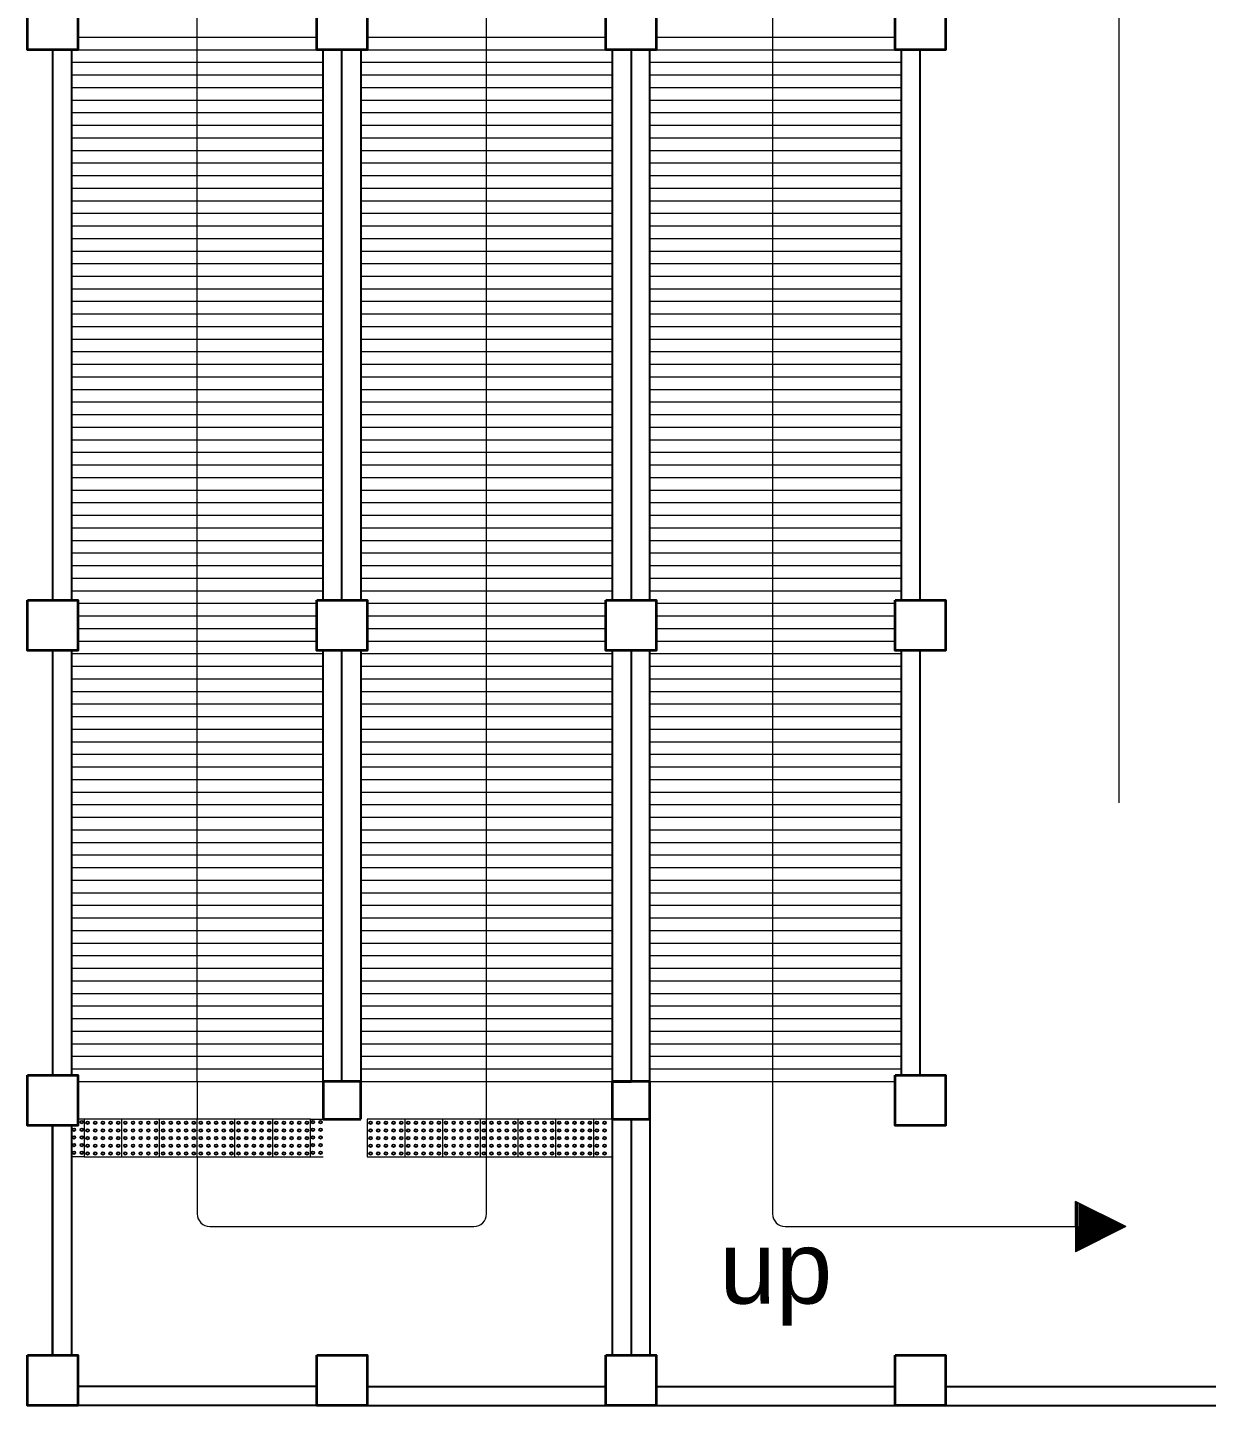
# Model space of a CAD drawing. Header units: inches. Extents: x 57 to 217, y -85 to 29.
# Drawn here: x 127.9 to 137.28, y -72.88 to -61.93 of the extents above; entities that cross this region are included whole.
import ezdxf

# ---------------------------------------------------------------- set-up
doc = ezdxf.new("R2010")
doc.units = ezdxf.units.IN
doc.header["$MEASUREMENT"] = 0
doc.styles.add('SWISSLT175', font='swissl.ttf', dxfattribs={"height": 0.175})

msp = doc.modelspace()

# ---------------------------------------------------------------- linework, layer by layer
at = {"color": 8, "lineweight": 9}
for p, q in [((129.252, -70.304), (129.252, -57.404)), ((131.552, -71.357), (131.552, -57.404)), ((133.827, -57.404), (133.827, -71.357)), ((136.582, -68.09), (136.582, -60.773)), ((128.302, -62.004), (130.202, -62.004)), ((130.602, -62.004), (132.502, -62.004)), ((132.902, -62.004), (134.802, -62.004)), ((128.252, -62.104), (130.252, -62.104)), ((130.552, -62.104), (132.552, -62.104)), ((132.852, -62.104), (134.852, -62.104)), ((128.252, -62.204), (130.252, -62.204)), ((128.252, -62.304), (130.252, -62.304)), ((130.552, -62.204), (132.552, -62.204)), ((130.552, -62.304), (132.552, -62.304)), ((132.852, -62.204), (134.852, -62.204)), ((132.852, -62.304), (134.852, -62.304)), ((128.252, -62.404), (130.252, -62.404)), ((130.552, -62.404), (132.552, -62.404)), ((132.852, -62.404), (134.852, -62.404)), ((128.252, -62.504), (130.252, -62.504)), ((130.552, -62.504), (132.552, -62.504)), ((132.852, -62.504), (134.852, -62.504)), ((128.252, -62.604), (130.252, -62.604)), ((130.552, -62.604), (132.552, -62.604)), ((132.852, -62.604), (134.852, -62.604)), ((128.252, -62.704), (130.252, -62.704)), ((130.552, -62.704), (132.552, -62.704)), ((132.852, -62.704), (134.852, -62.704)), ((128.252, -62.804), (130.252, -62.804)), ((130.552, -62.804), (132.552, -62.804)), ((132.852, -62.804), (134.852, -62.804)), ((128.252, -62.904), (130.252, -62.904)), ((130.552, -62.904), (132.552, -62.904)), ((132.852, -62.904), (134.852, -62.904)), ((128.252, -63.004), (130.252, -63.004)), ((130.552, -63.004), (132.552, -63.004)), ((132.852, -63.004), (134.852, -63.004)), ((128.252, -63.104), (130.252, -63.104)), ((130.552, -63.104), (132.552, -63.104)), ((132.852, -63.104), (134.852, -63.104)), ((128.252, -63.204), (130.252, -63.204)), ((130.552, -63.204), (132.552, -63.204)), ((132.852, -63.204), (134.852, -63.204)), ((128.252, -63.304), (130.252, -63.304)), ((128.252, -63.404), (130.252, -63.404)), ((130.552, -63.304), (132.552, -63.304)), ((130.552, -63.404), (132.552, -63.404)), ((132.852, -63.304), (134.852, -63.304)), ((132.852, -63.404), (134.852, -63.404)), ((128.252, -63.504), (130.252, -63.504)), ((130.552, -63.504), (132.552, -63.504)), ((132.852, -63.504), (134.852, -63.504)), ((128.252, -63.604), (130.252, -63.604)), ((130.552, -63.604), (132.552, -63.604)), ((132.852, -63.604), (134.852, -63.604)), ((128.252, -63.704), (130.252, -63.704)), ((130.552, -63.704), (132.552, -63.704)), ((132.852, -63.704), (134.852, -63.704)), ((128.252, -63.804), (130.252, -63.804)), ((130.552, -63.804), (132.552, -63.804)), ((132.852, -63.804), (134.852, -63.804)), ((128.252, -63.904), (130.252, -63.904)), ((130.552, -63.904), (132.552, -63.904)), ((132.852, -63.904), (134.852, -63.904)), ((128.252, -64.004), (130.252, -64.004)), ((130.552, -64.004), (132.552, -64.004)), ((132.852, -64.004), (134.852, -64.004)), ((128.252, -64.104), (130.252, -64.104)), ((130.252, -64.154), (130.252, -64.454)), ((130.552, -64.104), (132.552, -64.104)), ((130.552, -64.454), (130.552, -64.154)), ((132.552, -64.154), (132.552, -64.454)), ((132.852, -64.104), (134.852, -64.104)), ((132.852, -64.454), (132.852, -64.154)), ((134.852, -64.154), (134.852, -64.454)), ((128.252, -64.204), (130.252, -64.204)), ((130.552, -64.204), (132.552, -64.204)), ((132.852, -64.204), (134.852, -64.204)), ((128.252, -64.304), (130.252, -64.304)), ((130.552, -64.304), (132.552, -64.304)), ((132.852, -64.304), (134.852, -64.304)), ((128.252, -64.404), (130.252, -64.404)), ((130.552, -64.404), (132.552, -64.404)), ((132.852, -64.404), (134.852, -64.404)), ((128.252, -64.504), (130.252, -64.504)), ((128.252, -64.604), (130.252, -64.604)), ((130.552, -64.504), (132.552, -64.504)), ((130.552, -64.604), (132.552, -64.604)), ((132.852, -64.504), (134.852, -64.504)), ((132.852, -64.604), (134.852, -64.604)), ((128.252, -64.704), (130.252, -64.704)), ((130.552, -64.704), (132.552, -64.704)), ((132.852, -64.704), (134.852, -64.704)), ((128.252, -64.804), (130.252, -64.804)), ((130.552, -64.804), (132.552, -64.804)), ((132.852, -64.804), (134.852, -64.804)), ((128.252, -64.904), (130.252, -64.904)), ((130.552, -64.904), (132.552, -64.904)), ((132.852, -64.904), (134.852, -64.904)), ((128.252, -65.004), (130.252, -65.004)), ((130.552, -65.004), (132.552, -65.004)), ((132.852, -65.004), (134.852, -65.004)), ((128.252, -65.104), (130.252, -65.104)), ((130.552, -65.104), (132.552, -65.104)), ((132.852, -65.104), (134.852, -65.104)), ((128.252, -65.204), (130.252, -65.204)), ((130.552, -65.204), (132.552, -65.204)), ((132.852, -65.204), (134.852, -65.204)), ((128.252, -65.304), (130.252, -65.304)), ((130.552, -65.304), (132.552, -65.304)), ((132.852, -65.304), (134.852, -65.304)), ((128.252, -65.404), (130.252, -65.404)), ((130.552, -65.404), (132.552, -65.404)), ((132.852, -65.404), (134.852, -65.404)), ((128.252, -65.504), (130.252, -65.504)), ((130.552, -65.504), (132.552, -65.504)), ((132.852, -65.504), (134.852, -65.504)), ((128.252, -65.604), (130.252, -65.604)), ((128.252, -65.704), (130.252, -65.704)), ((130.552, -65.604), (132.552, -65.604)), ((130.552, -65.704), (132.552, -65.704)), ((132.852, -65.604), (134.852, -65.604)), ((132.852, -65.704), (134.852, -65.704)), ((128.252, -65.804), (130.252, -65.804)), ((130.552, -65.804), (132.552, -65.804)), ((132.852, -65.804), (134.852, -65.804)), ((128.252, -65.904), (130.252, -65.904)), ((130.552, -65.904), (132.552, -65.904)), ((132.852, -65.904), (134.852, -65.904)), ((128.252, -66.004), (130.252, -66.004)), ((130.552, -66.004), (132.552, -66.004)), ((132.852, -66.004), (134.852, -66.004)), ((128.252, -66.104), (130.252, -66.104)), ((130.552, -66.104), (132.552, -66.104)), ((132.852, -66.104), (134.852, -66.104)), ((128.252, -66.204), (130.252, -66.204)), ((130.552, -66.204), (132.552, -66.204)), ((132.852, -66.204), (134.852, -66.204)), ((128.252, -66.304), (130.252, -66.304)), ((130.552, -66.304), (132.552, -66.304)), ((132.852, -66.304), (134.852, -66.304)), ((128.252, -66.404), (130.252, -66.404)), ((130.552, -66.404), (132.552, -66.404)), ((132.852, -66.404), (134.852, -66.404)), ((128.302, -66.504), (130.202, -66.504)), ((130.602, -66.504), (132.502, -66.504)), ((132.902, -66.504), (134.802, -66.504)), ((128.302, -66.604), (130.202, -66.604)), ((130.602, -66.604), (132.502, -66.604)), ((132.902, -66.604), (134.802, -66.604)), ((128.302, -66.704), (130.202, -66.704)), ((130.602, -66.704), (132.502, -66.704)), ((132.902, -66.704), (134.802, -66.704)), ((128.252, -66.904), (130.252, -66.904)), ((128.302, -66.804), (130.202, -66.804)), ((130.552, -66.904), (132.552, -66.904)), ((130.602, -66.804), (132.502, -66.804)), ((132.852, -66.904), (134.852, -66.904)), ((132.902, -66.804), (134.802, -66.804)), ((128.252, -67.004), (130.252, -67.004)), ((130.552, -67.004), (132.552, -67.004)), ((132.852, -67.004), (134.852, -67.004)), ((128.252, -67.104), (130.252, -67.104)), ((130.552, -67.104), (132.552, -67.104)), ((132.852, -67.104), (134.852, -67.104)), ((128.252, -67.204), (130.252, -67.204)), ((130.552, -67.204), (132.552, -67.204)), ((132.852, -67.204), (134.852, -67.204)), ((128.252, -67.304), (130.252, -67.304)), ((130.552, -67.304), (132.552, -67.304)), ((132.852, -67.304), (134.852, -67.304)), ((128.252, -67.404), (130.252, -67.404)), ((130.552, -67.404), (132.552, -67.404)), ((132.852, -67.404), (134.852, -67.404)), ((128.252, -67.504), (130.252, -67.504)), ((130.552, -67.504), (132.552, -67.504)), ((132.852, -67.504), (134.852, -67.504)), ((128.252, -67.604), (130.252, -67.604)), ((130.552, -67.604), (132.552, -67.604)), ((132.852, -67.604), (134.852, -67.604)), ((128.252, -67.704), (130.252, -67.704)), ((130.552, -67.704), (132.552, -67.704)), ((132.852, -67.704), (134.852, -67.704)), ((128.252, -67.804), (130.252, -67.804)), ((130.552, -67.804), (132.552, -67.804)), ((132.852, -67.804), (134.852, -67.804)), ((128.252, -67.904), (130.252, -67.904)), ((128.252, -68.004), (130.252, -68.004)), ((130.552, -67.904), (132.552, -67.904)), ((130.552, -68.004), (132.552, -68.004)), ((132.852, -67.904), (134.852, -67.904)), ((132.852, -68.004), (134.852, -68.004)), ((128.252, -68.104), (130.252, -68.104)), ((130.552, -68.104), (132.552, -68.104)), ((132.852, -68.104), (134.852, -68.104)), ((128.252, -68.204), (130.252, -68.204)), ((130.552, -68.204), (132.552, -68.204)), ((132.852, -68.204), (134.852, -68.204)), ((128.252, -68.304), (130.252, -68.304)), ((130.552, -68.304), (132.552, -68.304)), ((132.852, -68.304), (134.852, -68.304)), ((128.252, -68.404), (130.252, -68.404)), ((130.552, -68.404), (132.552, -68.404)), ((132.852, -68.404), (134.852, -68.404)), ((128.252, -68.504), (130.252, -68.504)), ((130.552, -68.504), (132.552, -68.504)), ((132.852, -68.504), (134.852, -68.504)), ((128.252, -68.604), (130.252, -68.604)), ((130.552, -68.604), (132.552, -68.604)), ((132.852, -68.604), (134.852, -68.604)), ((128.252, -68.704), (130.252, -68.704)), ((130.552, -68.704), (132.552, -68.704)), ((132.852, -68.704), (134.852, -68.704)), ((128.252, -68.804), (130.252, -68.804)), ((130.552, -68.804), (132.552, -68.804)), ((132.852, -68.804), (134.852, -68.804)), ((128.252, -68.904), (130.252, -68.904)), ((130.552, -68.904), (132.552, -68.904)), ((132.852, -68.904), (134.852, -68.904)), ((128.252, -69.004), (130.252, -69.004)), ((130.552, -69.004), (132.552, -69.004)), ((132.852, -69.004), (134.852, -69.004)), ((128.252, -69.104), (130.252, -69.104)), ((128.252, -69.204), (130.252, -69.204)), ((130.552, -69.104), (132.552, -69.104)), ((130.552, -69.204), (132.552, -69.204)), ((132.852, -69.104), (134.852, -69.104)), ((132.852, -69.204), (134.852, -69.204)), ((128.252, -69.304), (130.252, -69.304)), ((130.552, -69.304), (132.552, -69.304)), ((132.852, -69.304), (134.852, -69.304)), ((128.252, -69.404), (130.252, -69.404)), ((130.552, -69.404), (132.552, -69.404)), ((132.852, -69.404), (134.852, -69.404)), ((128.252, -69.504), (130.252, -69.504)), ((130.552, -69.504), (132.552, -69.504)), ((132.852, -69.504), (134.852, -69.504)), ((128.252, -69.604), (130.252, -69.604)), ((130.552, -69.604), (132.552, -69.604)), ((132.852, -69.604), (134.852, -69.604)), ((128.252, -69.704), (130.252, -69.704)), ((130.552, -69.704), (132.552, -69.704)), ((132.852, -69.704), (134.852, -69.704)), ((128.252, -69.804), (130.252, -69.804)), ((130.552, -69.804), (132.552, -69.804)), ((132.852, -69.804), (134.852, -69.804)), ((128.252, -69.904), (130.252, -69.904)), ((130.552, -69.904), (132.552, -69.904)), ((132.852, -69.904), (134.852, -69.904)), ((128.252, -70.004), (130.252, -70.004)), ((130.552, -70.004), (132.552, -70.004)), ((132.852, -70.004), (134.852, -70.004)), ((128.252, -70.104), (130.252, -70.104)), ((130.552, -70.104), (132.552, -70.104)), ((132.852, -70.104), (134.852, -70.104)), ((128.252, -70.204), (130.252, -70.204)), ((130.552, -70.204), (132.552, -70.204)), ((132.852, -70.204), (134.852, -70.204)), ((128.302, -70.304), (130.252, -70.304)), ((129.252, -70.304), (129.252, -70.604)), ((130.552, -70.304), (132.552, -70.304)), ((132.852, -70.304), (134.802, -70.304)), ((128.352, -70.604), (128.302, -70.604)), ((128.652, -70.604), (128.352, -70.604)), ((128.352, -70.604), (128.352, -70.904)), ((128.652, -70.904), (128.652, -70.604)), ((128.952, -70.604), (128.652, -70.604)), ((128.952, -70.904), (128.952, -70.604)), ((129.252, -70.604), (128.952, -70.604)), ((129.252, -70.904), (129.252, -70.604)), ((129.552, -70.604), (129.252, -70.604)), ((129.552, -70.904), (129.552, -70.604)), ((129.852, -70.604), (129.552, -70.604)), ((129.852, -70.904), (129.852, -70.604)), ((130.152, -70.604), (129.852, -70.604)), ((130.152, -70.904), (130.152, -70.604)), ((130.152, -70.604), (130.252, -70.604)), ((130.602, -70.604), (130.602, -70.904)), ((130.902, -70.604), (130.602, -70.604)), ((130.902, -70.604), (130.902, -70.904)), ((131.202, -70.604), (130.902, -70.604)), ((131.502, -70.604), (131.202, -70.604)), ((131.202, -70.604), (131.202, -70.904)), ((131.802, -70.604), (131.502, -70.604)), ((131.502, -70.604), (131.502, -70.904)), ((132.102, -70.604), (131.802, -70.604)), ((131.802, -70.604), (131.802, -70.904)), ((132.402, -70.604), (132.102, -70.604)), ((132.102, -70.604), (132.102, -70.904)), ((132.702, -70.604), (132.402, -70.604)), ((132.402, -70.604), (132.402, -70.904)), ((132.852, -70.604), (132.702, -70.604)), ((132.702, -70.604), (132.702, -70.904)), ((128.352, -70.904), (128.252, -70.904)), ((128.352, -70.904), (128.652, -70.904)), ((128.652, -70.904), (128.952, -70.904)), ((128.952, -70.904), (129.252, -70.904)), ((129.252, -70.904), (129.552, -70.904)), ((129.252, -70.904), (129.252, -71.357)), ((129.552, -70.904), (129.852, -70.904)), ((129.852, -70.904), (130.152, -70.904)), ((130.152, -70.904), (130.252, -70.904)), ((130.602, -70.904), (130.902, -70.904)), ((130.902, -70.904), (131.202, -70.904)), ((131.202, -70.904), (131.502, -70.904)), ((131.502, -70.904), (131.802, -70.904)), ((131.802, -70.904), (132.102, -70.904)), ((132.102, -70.904), (132.402, -70.904)), ((132.402, -70.904), (132.552, -70.904)), ((136.235, -71.457), (136.235, -71.257)), ((136.635, -71.457), (136.235, -71.257)), ((136.245, -71.457), (136.245, -71.262)), ((136.255, -71.457), (136.255, -71.267)), ((136.265, -71.272), (136.265, -71.457)), ((136.275, -71.277), (136.275, -71.457)), ((136.285, -71.282), (136.285, -71.457)), ((136.295, -71.287), (136.295, -71.457)), ((136.305, -71.292), (136.305, -71.457)), ((136.315, -71.297), (136.315, -71.457)), ((136.325, -71.302), (136.325, -71.457)), ((136.325, -71.302), (136.325, -71.457)), ((136.335, -71.307), (136.335, -71.457)), ((136.345, -71.312), (136.345, -71.457)), ((136.355, -71.317), (136.355, -71.457)), ((136.365, -71.322), (136.365, -71.457)), ((136.375, -71.327), (136.375, -71.457)), ((136.385, -71.332), (136.385, -71.457)), ((136.395, -71.337), (136.395, -71.457)), ((136.405, -71.342), (136.405, -71.457)), ((136.415, -71.347), (136.415, -71.457)), ((136.425, -71.352), (136.425, -71.457)), ((136.435, -71.357), (136.435, -71.457)), ((136.445, -71.362), (136.445, -71.457)), ((136.455, -71.367), (136.455, -71.457)), ((136.465, -71.372), (136.465, -71.457)), ((136.475, -71.377), (136.475, -71.457)), ((136.485, -71.382), (136.485, -71.457)), ((136.495, -71.387), (136.495, -71.457)), ((136.505, -71.392), (136.505, -71.457)), ((136.515, -71.397), (136.515, -71.457)), ((129.352, -71.457), (131.452, -71.457)), ((133.927, -71.457), (136.235, -71.457)), ((136.235, -71.457), (136.235, -71.657)), ((136.635, -71.457), (136.235, -71.657)), ((136.245, -71.457), (136.245, -71.652)), ((136.255, -71.457), (136.255, -71.647)), ((136.265, -71.457), (136.265, -71.642)), ((136.275, -71.457), (136.275, -71.637)), ((136.285, -71.457), (136.285, -71.632)), ((136.295, -71.457), (136.295, -71.627)), ((136.305, -71.457), (136.305, -71.622)), ((136.315, -71.457), (136.315, -71.617)), ((136.325, -71.457), (136.325, -71.612)), ((136.325, -71.457), (136.325, -71.612)), ((136.335, -71.457), (136.335, -71.607)), ((136.345, -71.457), (136.345, -71.602)), ((136.355, -71.457), (136.355, -71.597)), ((136.365, -71.457), (136.365, -71.592)), ((136.375, -71.457), (136.375, -71.587)), ((136.385, -71.457), (136.385, -71.582)), ((136.395, -71.457), (136.395, -71.577)), ((136.405, -71.457), (136.405, -71.572)), ((136.415, -71.457), (136.415, -71.567)), ((136.425, -71.457), (136.425, -71.562)), ((136.435, -71.457), (136.435, -71.557)), ((136.445, -71.457), (136.445, -71.552)), ((136.455, -71.457), (136.455, -71.547)), ((136.465, -71.457), (136.465, -71.542)), ((136.475, -71.457), (136.475, -71.537)), ((136.485, -71.457), (136.485, -71.532)), ((136.495, -71.457), (136.495, -71.527)), ((136.505, -71.457), (136.505, -71.522)), ((136.515, -71.457), (136.515, -71.517)), ((136.525, -71.402), (136.525, -71.457)), ((136.525, -71.457), (136.525, -71.512)), ((136.535, -71.407), (136.535, -71.457)), ((136.535, -71.457), (136.535, -71.507)), ((136.545, -71.412), (136.545, -71.457)), ((136.545, -71.457), (136.545, -71.502)), ((136.555, -71.417), (136.555, -71.457)), ((136.555, -71.457), (136.555, -71.497)), ((136.565, -71.422), (136.565, -71.457)), ((136.565, -71.457), (136.565, -71.492)), ((136.575, -71.427), (136.575, -71.457)), ((136.575, -71.457), (136.575, -71.487)), ((136.585, -71.432), (136.585, -71.457)), ((136.585, -71.457), (136.585, -71.482)), ((136.595, -71.437), (136.595, -71.457)), ((136.595, -71.457), (136.595, -71.477)), ((136.605, -71.442), (136.605, -71.457)), ((136.605, -71.457), (136.605, -71.472)), ((136.615, -71.447), (136.615, -71.457)), ((136.615, -71.457), (136.615, -71.467)), ((136.625, -71.452), (136.625, -71.457)), ((136.625, -71.457), (136.625, -71.462))]:
    msp.add_line(p, q, dxfattribs=at)
at = {"color": 8, "lineweight": 25}
for p, q in [((128.102, -62.104), (128.102, -66.479)), ((128.252, -62.104), (128.252, -66.479)), ((130.252, -66.479), (130.252, -62.104)), ((130.402, -66.479), (130.402, -62.104)), ((130.552, -62.104), (130.552, -66.479)), ((132.552, -62.104), (132.552, -66.479)), ((132.702, -62.104), (132.702, -66.479)), ((132.852, -66.479), (132.852, -62.104)), ((134.852, -66.479), (134.852, -62.104)), ((135.002, -66.479), (135.002, -62.104)), ((128.102, -66.879), (128.102, -70.254)), ((128.252, -66.879), (128.252, -70.254)), ((130.252, -70.304), (130.252, -66.879)), ((130.402, -70.304), (130.402, -66.879)), ((130.552, -66.879), (130.552, -70.304)), ((132.552, -66.879), (132.552, -70.304)), ((132.702, -66.879), (132.702, -70.304)), ((132.852, -70.304), (132.852, -66.879)), ((134.852, -70.254), (134.852, -66.879)), ((135.002, -70.254), (135.002, -66.879)), ((132.552, -70.304), (132.552, -72.479)), ((132.852, -70.304), (132.852, -72.479)), ((132.702, -70.604), (132.702, -72.479)), ((128.102, -72.479), (128.102, -70.654)), ((128.102, -70.654), (128.102, -72.479)), ((128.252, -70.654), (128.252, -72.479)), ((130.202, -72.729), (128.302, -72.729)), ((130.602, -72.729), (132.502, -72.729)), ((132.902, -72.729), (134.802, -72.729)), ((135.202, -72.729), (138.202, -72.729)), ((130.202, -72.879), (128.302, -72.879)), ((130.602, -72.879), (134.802, -72.879)), ((135.202, -72.879), (138.202, -72.879))]:
    msp.add_line(p, q, dxfattribs=at)
at = {"color": 8, "lineweight": 35}
for p, q in [((130.252, -70.304), (130.252, -70.604)), ((130.552, -70.304), (130.252, -70.304)), ((130.252, -70.304), (130.252, -70.604)), ((130.552, -70.604), (130.552, -70.304)), ((130.552, -70.604), (130.552, -70.304)), ((132.552, -70.304), (132.702, -70.304)), ((132.552, -70.304), (132.552, -70.604)), ((132.852, -70.304), (132.552, -70.304)), ((132.552, -70.304), (132.552, -70.604)), ((132.852, -70.604), (132.852, -70.304)), ((132.852, -70.604), (132.852, -70.304)), ((130.252, -70.604), (130.552, -70.604)), ((132.552, -70.604), (132.852, -70.604)), ((132.552, -70.604), (132.852, -70.604))]:
    msp.add_line(p, q, dxfattribs=at)
for points in [[(127.902, -61.704), (128.302, -61.704), (128.302, -62.104), (127.902, -62.104)], [(130.202, -61.704), (130.602, -61.704), (130.602, -62.104), (130.202, -62.104)], [(132.502, -61.704), (132.902, -61.704), (132.902, -62.104), (132.502, -62.104)], [(134.802, -61.704), (135.202, -61.704), (135.202, -62.104), (134.802, -62.104)], [(127.902, -66.479), (128.302, -66.479), (128.302, -66.879), (127.902, -66.879)], [(130.202, -66.479), (130.602, -66.479), (130.602, -66.879), (130.202, -66.879)], [(132.502, -66.479), (132.902, -66.479), (132.902, -66.879), (132.502, -66.879)], [(134.802, -66.479), (135.202, -66.479), (135.202, -66.879), (134.802, -66.879)], [(127.902, -70.254), (128.302, -70.254), (128.302, -70.654), (127.902, -70.654)], [(134.802, -70.254), (135.202, -70.254), (135.202, -70.654), (134.802, -70.654)], [(127.902, -72.479), (128.302, -72.479), (128.302, -72.879), (127.902, -72.879)], [(130.202, -72.479), (130.602, -72.479), (130.602, -72.879), (130.202, -72.879)], [(132.502, -72.479), (132.902, -72.479), (132.902, -72.879), (132.502, -72.879)], [(134.802, -72.479), (135.202, -72.479), (135.202, -72.879), (134.802, -72.879)]]:
    msp.add_lwpolyline(points, close=True, dxfattribs=at)
at = {"color": 8, "lineweight": 9}
for centre, radius in [((128.333, -70.627), 0.013), ((128.333, -70.627), 0.009), ((128.38, -70.632), 0.013), ((128.38, -70.632), 0.009), ((128.441, -70.632), 0.013), ((128.441, -70.632), 0.009), ((128.502, -70.632), 0.013), ((128.502, -70.632), 0.009), ((128.563, -70.632), 0.013), ((128.563, -70.632), 0.009), ((128.624, -70.632), 0.013), ((128.624, -70.632), 0.009), ((128.68, -70.632), 0.013), ((128.68, -70.632), 0.009), ((128.741, -70.632), 0.013), ((128.741, -70.632), 0.009), ((128.802, -70.632), 0.013), ((128.802, -70.632), 0.009), ((128.863, -70.632), 0.013), ((128.863, -70.632), 0.009), ((128.924, -70.632), 0.013), ((128.924, -70.632), 0.009), ((128.98, -70.632), 0.013), ((128.98, -70.632), 0.009), ((129.041, -70.632), 0.013), ((129.041, -70.632), 0.009), ((129.102, -70.632), 0.013), ((129.102, -70.632), 0.009), ((129.163, -70.632), 0.013), ((129.163, -70.632), 0.009), ((129.224, -70.632), 0.013), ((129.224, -70.632), 0.009), ((129.28, -70.632), 0.013), ((129.28, -70.632), 0.009), ((129.341, -70.632), 0.013), ((129.341, -70.632), 0.009), ((129.402, -70.632), 0.013), ((129.402, -70.632), 0.009), ((129.463, -70.632), 0.013), ((129.463, -70.632), 0.009), ((129.524, -70.632), 0.013), ((129.524, -70.632), 0.009), ((129.58, -70.632), 0.013), ((129.58, -70.632), 0.009), ((129.641, -70.632), 0.013), ((129.641, -70.632), 0.009), ((129.702, -70.632), 0.013), ((129.702, -70.632), 0.009), ((129.763, -70.632), 0.013), ((129.763, -70.632), 0.009), ((129.824, -70.632), 0.013), ((129.824, -70.632), 0.009), ((129.88, -70.632), 0.013), ((129.88, -70.632), 0.009), ((129.941, -70.632), 0.013), ((129.941, -70.632), 0.009), ((130.002, -70.632), 0.013), ((130.002, -70.632), 0.009), ((130.063, -70.632), 0.013), ((130.063, -70.632), 0.009), ((130.124, -70.632), 0.013), ((130.124, -70.632), 0.009), ((130.172, -70.627), 0.013), ((130.172, -70.627), 0.009), ((130.233, -70.627), 0.013), ((130.233, -70.627), 0.009), ((130.63, -70.632), 0.013), ((130.63, -70.632), 0.009), ((130.691, -70.632), 0.013), ((130.691, -70.632), 0.009), ((130.752, -70.632), 0.013), ((130.752, -70.632), 0.009), ((130.813, -70.632), 0.013), ((130.813, -70.632), 0.009), ((130.874, -70.632), 0.013), ((130.874, -70.632), 0.009), ((130.93, -70.632), 0.013), ((130.93, -70.632), 0.009), ((130.991, -70.632), 0.013), ((130.991, -70.632), 0.009), ((131.052, -70.632), 0.013), ((131.052, -70.632), 0.009), ((131.113, -70.632), 0.013), ((131.113, -70.632), 0.009), ((131.174, -70.632), 0.013), ((131.174, -70.632), 0.009), ((131.23, -70.632), 0.013), ((131.23, -70.632), 0.009), ((131.291, -70.632), 0.013), ((131.291, -70.632), 0.009), ((131.352, -70.632), 0.013), ((131.352, -70.632), 0.009), ((131.413, -70.632), 0.013), ((131.413, -70.632), 0.009), ((131.474, -70.632), 0.013), ((131.474, -70.632), 0.009), ((131.53, -70.632), 0.013), ((131.53, -70.632), 0.009), ((131.591, -70.632), 0.013), ((131.591, -70.632), 0.009), ((131.652, -70.632), 0.013), ((131.652, -70.632), 0.009), ((131.713, -70.632), 0.013), ((131.713, -70.632), 0.009), ((131.774, -70.632), 0.013), ((131.774, -70.632), 0.009), ((131.83, -70.632), 0.013), ((131.83, -70.632), 0.009), ((131.891, -70.632), 0.013), ((131.891, -70.632), 0.009), ((131.952, -70.632), 0.013), ((131.952, -70.632), 0.009), ((132.013, -70.632), 0.013), ((132.013, -70.632), 0.009), ((132.074, -70.632), 0.013), ((132.074, -70.632), 0.009), ((132.13, -70.632), 0.013), ((132.13, -70.632), 0.009), ((132.191, -70.632), 0.013), ((132.191, -70.632), 0.009), ((132.252, -70.632), 0.013), ((132.252, -70.632), 0.009), ((132.313, -70.632), 0.013), ((132.313, -70.632), 0.009), ((132.374, -70.632), 0.013), ((132.374, -70.632), 0.009), ((132.43, -70.632), 0.013), ((132.43, -70.632), 0.009), ((132.491, -70.632), 0.013), ((132.491, -70.632), 0.009), ((128.272, -70.688), 0.013), ((128.272, -70.749), 0.013), ((128.272, -70.688), 0.009), ((128.272, -70.749), 0.009), ((128.333, -70.688), 0.013), ((128.333, -70.749), 0.013), ((128.333, -70.688), 0.009), ((128.333, -70.749), 0.009), ((128.38, -70.693), 0.013), ((128.38, -70.754), 0.013), ((128.38, -70.693), 0.009), ((128.441, -70.693), 0.013), ((128.441, -70.754), 0.013), ((128.441, -70.693), 0.009), ((128.502, -70.693), 0.013), ((128.502, -70.754), 0.013), ((128.502, -70.693), 0.009), ((128.563, -70.693), 0.013), ((128.563, -70.754), 0.013), ((128.563, -70.693), 0.009), ((128.624, -70.693), 0.013), ((128.624, -70.754), 0.013), ((128.624, -70.693), 0.009), ((128.68, -70.693), 0.013), ((128.68, -70.754), 0.013), ((128.68, -70.693), 0.009), ((128.741, -70.693), 0.013), ((128.741, -70.754), 0.013), ((128.741, -70.693), 0.009), ((128.802, -70.693), 0.013), ((128.802, -70.754), 0.013), ((128.802, -70.693), 0.009), ((128.863, -70.693), 0.013), ((128.863, -70.754), 0.013), ((128.863, -70.693), 0.009), ((128.924, -70.693), 0.013), ((128.924, -70.754), 0.013), ((128.924, -70.693), 0.009), ((128.98, -70.693), 0.013), ((128.98, -70.754), 0.013), ((128.98, -70.693), 0.009), ((129.041, -70.693), 0.013), ((129.041, -70.754), 0.013), ((129.041, -70.693), 0.009), ((129.102, -70.693), 0.013), ((129.102, -70.754), 0.013), ((129.102, -70.693), 0.009), ((129.163, -70.693), 0.013), ((129.163, -70.754), 0.013), ((129.163, -70.693), 0.009), ((129.224, -70.693), 0.013), ((129.224, -70.754), 0.013), ((129.224, -70.693), 0.009), ((129.28, -70.693), 0.013), ((129.28, -70.754), 0.013), ((129.28, -70.693), 0.009), ((129.341, -70.693), 0.013), ((129.341, -70.754), 0.013), ((129.341, -70.693), 0.009), ((129.402, -70.693), 0.013), ((129.402, -70.754), 0.013), ((129.402, -70.693), 0.009), ((129.463, -70.693), 0.013), ((129.463, -70.754), 0.013), ((129.463, -70.693), 0.009), ((129.524, -70.693), 0.013), ((129.524, -70.754), 0.013), ((129.524, -70.693), 0.009), ((129.58, -70.693), 0.013), ((129.58, -70.754), 0.013), ((129.58, -70.693), 0.009), ((129.641, -70.693), 0.013), ((129.641, -70.754), 0.013), ((129.641, -70.693), 0.009), ((129.702, -70.693), 0.013), ((129.702, -70.754), 0.013), ((129.702, -70.693), 0.009), ((129.763, -70.693), 0.013), ((129.763, -70.754), 0.013), ((129.763, -70.693), 0.009), ((129.824, -70.693), 0.013), ((129.824, -70.754), 0.013), ((129.824, -70.693), 0.009), ((129.88, -70.693), 0.013), ((129.88, -70.754), 0.013), ((129.88, -70.693), 0.009), ((129.941, -70.693), 0.013), ((129.941, -70.754), 0.013), ((129.941, -70.693), 0.009), ((130.002, -70.693), 0.013), ((130.002, -70.754), 0.013), ((130.002, -70.693), 0.009), ((130.063, -70.693), 0.013), ((130.063, -70.754), 0.013), ((130.063, -70.693), 0.009), ((130.124, -70.693), 0.013), ((130.124, -70.754), 0.013), ((130.124, -70.693), 0.009), ((130.172, -70.688), 0.013), ((130.172, -70.749), 0.013), ((130.172, -70.688), 0.009), ((130.172, -70.749), 0.009), ((130.233, -70.688), 0.013), ((130.233, -70.749), 0.013), ((130.233, -70.688), 0.009), ((130.233, -70.749), 0.009), ((130.63, -70.693), 0.013), ((130.63, -70.754), 0.013), ((130.63, -70.693), 0.009), ((130.691, -70.693), 0.013), ((130.691, -70.754), 0.013), ((130.691, -70.693), 0.009), ((130.752, -70.693), 0.013), ((130.752, -70.754), 0.013), ((130.752, -70.693), 0.009), ((130.813, -70.693), 0.013), ((130.813, -70.754), 0.013), ((130.813, -70.693), 0.009), ((130.874, -70.693), 0.013), ((130.874, -70.754), 0.013), ((130.874, -70.693), 0.009), ((130.93, -70.693), 0.013), ((130.93, -70.754), 0.013), ((130.93, -70.693), 0.009), ((130.991, -70.693), 0.013), ((130.991, -70.754), 0.013), ((130.991, -70.693), 0.009), ((131.052, -70.693), 0.013), ((131.052, -70.754), 0.013), ((131.052, -70.693), 0.009), ((131.113, -70.693), 0.013), ((131.113, -70.754), 0.013), ((131.113, -70.693), 0.009), ((131.174, -70.693), 0.013), ((131.174, -70.754), 0.013), ((131.174, -70.693), 0.009), ((131.23, -70.693), 0.013), ((131.23, -70.754), 0.013), ((131.23, -70.693), 0.009), ((131.291, -70.693), 0.013), ((131.291, -70.754), 0.013), ((131.291, -70.693), 0.009), ((131.352, -70.693), 0.013), ((131.352, -70.754), 0.013), ((131.352, -70.693), 0.009), ((131.413, -70.693), 0.013), ((131.413, -70.754), 0.013), ((131.413, -70.693), 0.009), ((131.474, -70.693), 0.013), ((131.474, -70.754), 0.013), ((131.474, -70.693), 0.009), ((131.53, -70.693), 0.013), ((131.53, -70.754), 0.013), ((131.53, -70.693), 0.009), ((131.591, -70.693), 0.013), ((131.591, -70.754), 0.013), ((131.591, -70.693), 0.009), ((131.652, -70.693), 0.013), ((131.652, -70.754), 0.013), ((131.652, -70.693), 0.009), ((131.713, -70.693), 0.013), ((131.713, -70.754), 0.013), ((131.713, -70.693), 0.009), ((131.774, -70.693), 0.013), ((131.774, -70.754), 0.013), ((131.774, -70.693), 0.009), ((131.83, -70.693), 0.013), ((131.83, -70.754), 0.013), ((131.83, -70.693), 0.009), ((131.891, -70.693), 0.013), ((131.891, -70.754), 0.013), ((131.891, -70.693), 0.009), ((131.952, -70.693), 0.013), ((131.952, -70.754), 0.013), ((131.952, -70.693), 0.009), ((132.013, -70.693), 0.013), ((132.013, -70.754), 0.013), ((132.013, -70.693), 0.009), ((132.074, -70.693), 0.013), ((132.074, -70.754), 0.013), ((132.074, -70.693), 0.009), ((132.13, -70.693), 0.013), ((132.13, -70.754), 0.013), ((132.13, -70.693), 0.009), ((132.191, -70.693), 0.013), ((132.191, -70.754), 0.013), ((132.191, -70.693), 0.009), ((132.252, -70.693), 0.013), ((132.252, -70.754), 0.013), ((132.252, -70.693), 0.009), ((132.313, -70.693), 0.013), ((132.313, -70.754), 0.013), ((132.313, -70.693), 0.009), ((132.374, -70.693), 0.013), ((132.374, -70.754), 0.013), ((132.374, -70.693), 0.009), ((132.43, -70.693), 0.013), ((132.43, -70.754), 0.013), ((132.43, -70.693), 0.009), ((132.491, -70.693), 0.013), ((132.491, -70.754), 0.013), ((132.491, -70.693), 0.009), ((128.272, -70.81), 0.013), ((128.272, -70.81), 0.009), ((128.333, -70.81), 0.013), ((128.333, -70.81), 0.009), ((128.38, -70.815), 0.013), ((128.38, -70.754), 0.009), ((128.38, -70.815), 0.009), ((128.441, -70.815), 0.013), ((128.441, -70.754), 0.009), ((128.441, -70.815), 0.009), ((128.502, -70.815), 0.013), ((128.502, -70.754), 0.009), ((128.502, -70.815), 0.009), ((128.563, -70.815), 0.013), ((128.563, -70.754), 0.009), ((128.563, -70.815), 0.009), ((128.624, -70.815), 0.013), ((128.624, -70.754), 0.009), ((128.624, -70.815), 0.009), ((128.68, -70.815), 0.013), ((128.68, -70.754), 0.009), ((128.68, -70.815), 0.009), ((128.741, -70.815), 0.013), ((128.741, -70.754), 0.009), ((128.741, -70.815), 0.009), ((128.802, -70.815), 0.013), ((128.802, -70.754), 0.009), ((128.802, -70.815), 0.009), ((128.863, -70.815), 0.013), ((128.863, -70.754), 0.009), ((128.863, -70.815), 0.009), ((128.924, -70.815), 0.013), ((128.924, -70.754), 0.009), ((128.924, -70.815), 0.009), ((128.98, -70.815), 0.013), ((128.98, -70.754), 0.009), ((128.98, -70.815), 0.009), ((129.041, -70.815), 0.013), ((129.041, -70.754), 0.009), ((129.041, -70.815), 0.009), ((129.102, -70.815), 0.013), ((129.102, -70.754), 0.009), ((129.102, -70.815), 0.009), ((129.163, -70.815), 0.013), ((129.163, -70.754), 0.009), ((129.163, -70.815), 0.009), ((129.224, -70.815), 0.013), ((129.224, -70.754), 0.009), ((129.224, -70.815), 0.009), ((129.28, -70.815), 0.013), ((129.28, -70.754), 0.009), ((129.28, -70.815), 0.009), ((129.341, -70.815), 0.013), ((129.341, -70.754), 0.009), ((129.341, -70.815), 0.009), ((129.402, -70.815), 0.013), ((129.402, -70.754), 0.009), ((129.402, -70.815), 0.009), ((129.463, -70.815), 0.013), ((129.463, -70.754), 0.009), ((129.463, -70.815), 0.009), ((129.524, -70.815), 0.013), ((129.524, -70.754), 0.009), ((129.524, -70.815), 0.009), ((129.58, -70.815), 0.013), ((129.58, -70.754), 0.009), ((129.58, -70.815), 0.009), ((129.641, -70.815), 0.013), ((129.641, -70.754), 0.009), ((129.641, -70.815), 0.009), ((129.702, -70.815), 0.013), ((129.702, -70.754), 0.009), ((129.702, -70.815), 0.009), ((129.763, -70.815), 0.013), ((129.763, -70.754), 0.009), ((129.763, -70.815), 0.009), ((129.824, -70.815), 0.013), ((129.824, -70.754), 0.009), ((129.824, -70.815), 0.009), ((129.88, -70.815), 0.013), ((129.88, -70.754), 0.009), ((129.88, -70.815), 0.009), ((129.941, -70.815), 0.013), ((129.941, -70.754), 0.009), ((129.941, -70.815), 0.009), ((130.002, -70.815), 0.013), ((130.002, -70.754), 0.009), ((130.002, -70.815), 0.009), ((130.063, -70.815), 0.013), ((130.063, -70.754), 0.009), ((130.063, -70.815), 0.009), ((130.124, -70.815), 0.013), ((130.124, -70.754), 0.009), ((130.124, -70.815), 0.009), ((130.172, -70.81), 0.013), ((130.172, -70.81), 0.009), ((130.233, -70.81), 0.013), ((130.233, -70.81), 0.009), ((130.63, -70.815), 0.013), ((130.63, -70.754), 0.009), ((130.63, -70.815), 0.009), ((130.691, -70.815), 0.013), ((130.691, -70.754), 0.009), ((130.691, -70.815), 0.009), ((130.752, -70.815), 0.013), ((130.752, -70.754), 0.009), ((130.752, -70.815), 0.009), ((130.813, -70.815), 0.013), ((130.813, -70.754), 0.009), ((130.813, -70.815), 0.009), ((130.874, -70.815), 0.013), ((130.874, -70.754), 0.009), ((130.874, -70.815), 0.009), ((130.93, -70.815), 0.013), ((130.93, -70.754), 0.009), ((130.93, -70.815), 0.009), ((130.991, -70.815), 0.013), ((130.991, -70.754), 0.009), ((130.991, -70.815), 0.009), ((131.052, -70.815), 0.013), ((131.052, -70.754), 0.009), ((131.052, -70.815), 0.009), ((131.113, -70.815), 0.013), ((131.113, -70.754), 0.009), ((131.113, -70.815), 0.009), ((131.174, -70.815), 0.013), ((131.174, -70.754), 0.009), ((131.174, -70.815), 0.009), ((131.23, -70.815), 0.013), ((131.23, -70.754), 0.009), ((131.23, -70.815), 0.009), ((131.291, -70.815), 0.013), ((131.291, -70.754), 0.009), ((131.291, -70.815), 0.009), ((131.352, -70.815), 0.013), ((131.352, -70.754), 0.009), ((131.352, -70.815), 0.009), ((131.413, -70.815), 0.013), ((131.413, -70.754), 0.009), ((131.413, -70.815), 0.009), ((131.474, -70.815), 0.013), ((131.474, -70.754), 0.009), ((131.474, -70.815), 0.009), ((131.53, -70.815), 0.013), ((131.53, -70.754), 0.009), ((131.53, -70.815), 0.009), ((131.591, -70.815), 0.013), ((131.591, -70.754), 0.009), ((131.591, -70.815), 0.009), ((131.652, -70.815), 0.013), ((131.652, -70.754), 0.009), ((131.652, -70.815), 0.009), ((131.713, -70.815), 0.013), ((131.713, -70.754), 0.009), ((131.713, -70.815), 0.009), ((131.774, -70.815), 0.013), ((131.774, -70.754), 0.009), ((131.774, -70.815), 0.009), ((131.83, -70.815), 0.013), ((131.83, -70.754), 0.009), ((131.83, -70.815), 0.009), ((131.891, -70.815), 0.013), ((131.891, -70.754), 0.009), ((131.891, -70.815), 0.009), ((131.952, -70.815), 0.013), ((131.952, -70.754), 0.009), ((131.952, -70.815), 0.009), ((132.013, -70.815), 0.013), ((132.013, -70.754), 0.009), ((132.013, -70.815), 0.009), ((132.074, -70.815), 0.013), ((132.074, -70.754), 0.009), ((132.074, -70.815), 0.009), ((132.13, -70.815), 0.013), ((132.13, -70.754), 0.009), ((132.13, -70.815), 0.009), ((132.191, -70.815), 0.013), ((132.191, -70.754), 0.009), ((132.191, -70.815), 0.009), ((132.252, -70.815), 0.013), ((132.252, -70.754), 0.009), ((132.252, -70.815), 0.009), ((132.313, -70.815), 0.013), ((132.313, -70.754), 0.009), ((132.313, -70.815), 0.009), ((132.374, -70.815), 0.013), ((132.374, -70.754), 0.009), ((132.374, -70.815), 0.009), ((132.43, -70.815), 0.013), ((132.43, -70.754), 0.009), ((132.43, -70.815), 0.009), ((132.491, -70.815), 0.013), ((132.491, -70.754), 0.009), ((132.491, -70.815), 0.009), ((128.272, -70.871), 0.013), ((128.272, -70.871), 0.009), ((128.333, -70.871), 0.013), ((128.333, -70.871), 0.009), ((128.38, -70.876), 0.013), ((128.38, -70.876), 0.009), ((128.441, -70.876), 0.013), ((128.441, -70.876), 0.009), ((128.502, -70.876), 0.013), ((128.502, -70.876), 0.009), ((128.563, -70.876), 0.013), ((128.563, -70.876), 0.009), ((128.624, -70.876), 0.013), ((128.624, -70.876), 0.009), ((128.68, -70.876), 0.013), ((128.68, -70.876), 0.009), ((128.741, -70.876), 0.013), ((128.741, -70.876), 0.009), ((128.802, -70.876), 0.013), ((128.802, -70.876), 0.009), ((128.863, -70.876), 0.013), ((128.863, -70.876), 0.009), ((128.924, -70.876), 0.013), ((128.924, -70.876), 0.009), ((128.98, -70.876), 0.013), ((128.98, -70.876), 0.009), ((129.041, -70.876), 0.013), ((129.041, -70.876), 0.009), ((129.102, -70.876), 0.013), ((129.102, -70.876), 0.009), ((129.163, -70.876), 0.013), ((129.163, -70.876), 0.009), ((129.224, -70.876), 0.013), ((129.224, -70.876), 0.009), ((129.28, -70.876), 0.013), ((129.28, -70.876), 0.009), ((129.341, -70.876), 0.013), ((129.341, -70.876), 0.009), ((129.402, -70.876), 0.013), ((129.402, -70.876), 0.009), ((129.463, -70.876), 0.013), ((129.463, -70.876), 0.009), ((129.524, -70.876), 0.013), ((129.524, -70.876), 0.009), ((129.58, -70.876), 0.013), ((129.58, -70.876), 0.009), ((129.641, -70.876), 0.013), ((129.641, -70.876), 0.009), ((129.702, -70.876), 0.013), ((129.702, -70.876), 0.009), ((129.763, -70.876), 0.013), ((129.763, -70.876), 0.009), ((129.824, -70.876), 0.013), ((129.824, -70.876), 0.009), ((129.88, -70.876), 0.013), ((129.88, -70.876), 0.009), ((129.941, -70.876), 0.013), ((129.941, -70.876), 0.009), ((130.002, -70.876), 0.013), ((130.002, -70.876), 0.009), ((130.063, -70.876), 0.013), ((130.063, -70.876), 0.009), ((130.124, -70.876), 0.013), ((130.124, -70.876), 0.009), ((130.172, -70.871), 0.013), ((130.172, -70.871), 0.009), ((130.233, -70.871), 0.013), ((130.233, -70.871), 0.009), ((130.63, -70.876), 0.013), ((130.63, -70.876), 0.009), ((130.691, -70.876), 0.013), ((130.691, -70.876), 0.009), ((130.752, -70.876), 0.013), ((130.752, -70.876), 0.009), ((130.813, -70.876), 0.013), ((130.813, -70.876), 0.009), ((130.874, -70.876), 0.013), ((130.874, -70.876), 0.009), ((130.93, -70.876), 0.013), ((130.93, -70.876), 0.009), ((130.991, -70.876), 0.013), ((130.991, -70.876), 0.009), ((131.052, -70.876), 0.013), ((131.052, -70.876), 0.009), ((131.113, -70.876), 0.013), ((131.113, -70.876), 0.009), ((131.174, -70.876), 0.013), ((131.174, -70.876), 0.009), ((131.23, -70.876), 0.013), ((131.23, -70.876), 0.009), ((131.291, -70.876), 0.013), ((131.291, -70.876), 0.009), ((131.352, -70.876), 0.013), ((131.352, -70.876), 0.009), ((131.413, -70.876), 0.013), ((131.413, -70.876), 0.009), ((131.474, -70.876), 0.013), ((131.474, -70.876), 0.009), ((131.53, -70.876), 0.013), ((131.53, -70.876), 0.009), ((131.591, -70.876), 0.013), ((131.591, -70.876), 0.009), ((131.652, -70.876), 0.013), ((131.652, -70.876), 0.009), ((131.713, -70.876), 0.013), ((131.713, -70.876), 0.009), ((131.774, -70.876), 0.013), ((131.774, -70.876), 0.009), ((131.83, -70.876), 0.013), ((131.83, -70.876), 0.009), ((131.891, -70.876), 0.013), ((131.891, -70.876), 0.009), ((131.952, -70.876), 0.013), ((131.952, -70.876), 0.009), ((132.013, -70.876), 0.013), ((132.013, -70.876), 0.009), ((132.074, -70.876), 0.013), ((132.074, -70.876), 0.009), ((132.13, -70.876), 0.013), ((132.13, -70.876), 0.009), ((132.191, -70.876), 0.013), ((132.191, -70.876), 0.009), ((132.252, -70.876), 0.013), ((132.252, -70.876), 0.009), ((132.313, -70.876), 0.013), ((132.313, -70.876), 0.009), ((132.374, -70.876), 0.013), ((132.374, -70.876), 0.009), ((132.43, -70.876), 0.013), ((132.43, -70.876), 0.009), ((132.491, -70.876), 0.013), ((132.491, -70.876), 0.009)]:
    msp.add_circle(centre, radius, dxfattribs=at)
for centre, start, end in [((129.352, -71.357), 180, 270), ((131.452, -71.357), 270, 0), ((133.927, -71.357), 180, 270)]:
    msp.add_arc(centre, 0.1, start, end, dxfattribs=at)

# ---------------------------------------------------------------- texts
at = {"color": 8, "lineweight": -2, "ltscale": 0.4, "insert": (133.853, -71.868), "char_height": 0.5778, "attachment_point": 5, "line_spacing_factor": 0.9, "style": 'SWISSLT175'}
msp.add_mtext('up', dxfattribs=at)

doc.saveas('drawing.dxf')
